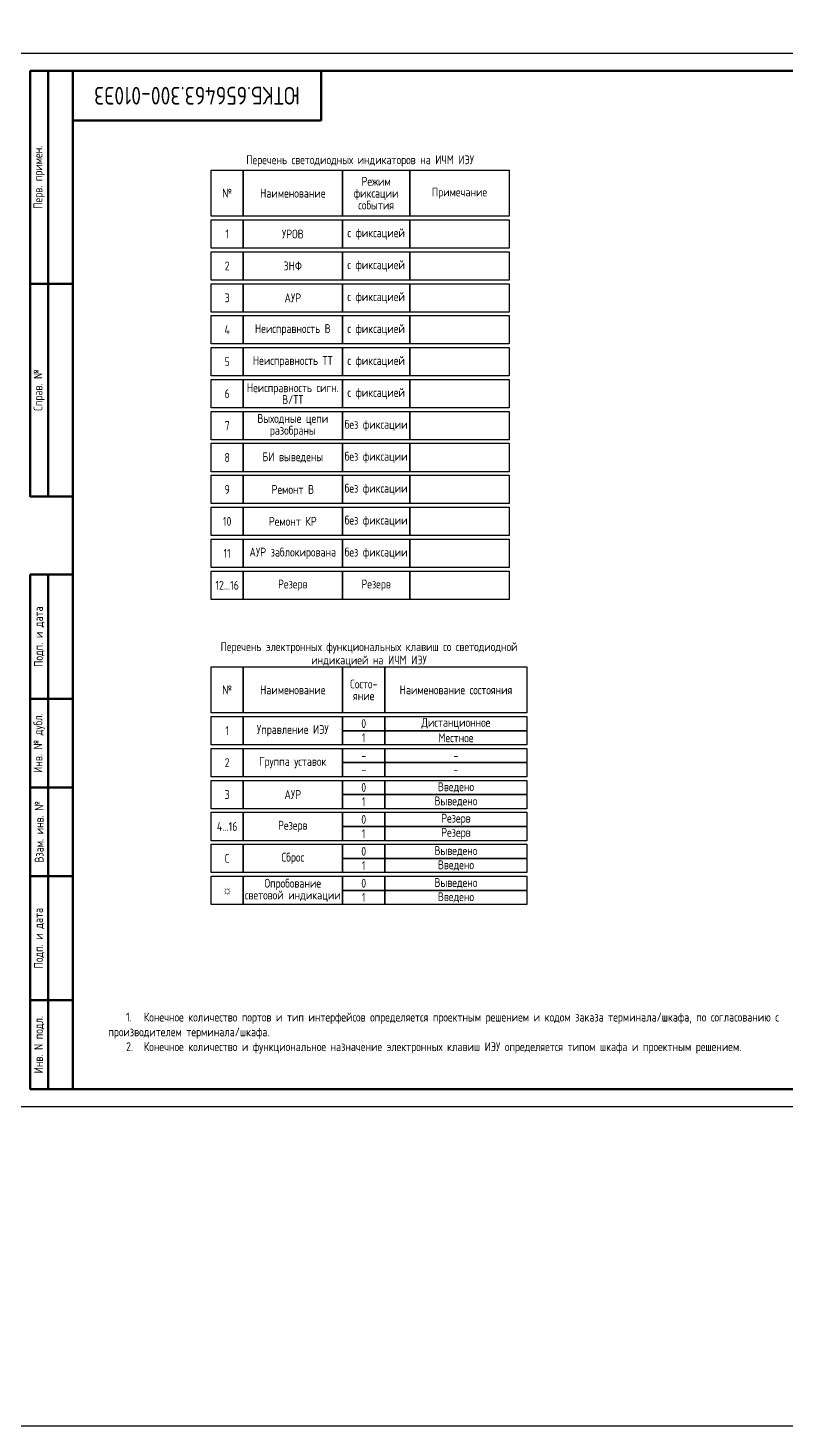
# Model space of a CAD drawing. Header units: millimetres. Extents: x -774 to 4101, y -90 to 618.
# Drawn here: x 7.3 to 221.1, y -90 to 304.1 of the extents above; entities that cross this region are included whole.
import ezdxf

# ---------------------------------------------------------------- set-up
doc = ezdxf.new("R2010")
doc.units = ezdxf.units.MM
doc.styles.add('Gost_type_A', font='GOST_A.TTF')

# ---------------------------------------------------------------- blocks, each defined once
blk = doc.blocks.new('Штамп угловой верхний')
at = {"lineweight": 50}
blk.add_lwpolyline([(0, 0), (70, 0), (70, -14), (0, -14)], close=True, dxfattribs=at)
blk = doc.blocks.new('Формат_А3')
blk.add_lwpolyline([(-420, 297), (0, 297), (0, 0), (-420, 0)], close=True)
at = {"lineweight": 50}
blk.add_lwpolyline([(-400, 292), (-5, 292), (-5, 5), (-400, 5)], close=True, dxfattribs=at)
blk = doc.blocks.new('Штамп левый верхний')
at = {"lineweight": 50}
for points in [[(-12, 0), (-7, 0), (-7, -60), (-12, -60)], [(-7, 0), (0, 0), (0, -60), (-7, -60)], [(-12, -60), (-7, -60), (-7, -120), (-12, -120)], [(-7, -60), (0, -60), (0, -120), (-7, -120)]]:
    blk.add_lwpolyline(points, close=True, dxfattribs=at)
at = {"char_height": 2.5, "width": 60, "attachment_point": 5, "rotation": 90, "style": 'Gost_type_A'}
for s, insert in [('Перв. примен.', (-9.5, -30)), ('Справ. №', (-9.5, -90))]:
    blk.add_mtext(s, dxfattribs=dict(at, insert=insert))
blk = doc.blocks.new('Штамп левый нижний')
at = {"lineweight": 50}
for points in [[(-12, 145), (-7, 145), (-7, 110), (-12, 110)], [(-7, 145), (0, 145), (0, 110), (-7, 110)], [(-12, 110), (-7, 110), (-7, 85), (-12, 85)], [(-7, 110), (0, 110), (0, 85), (-7, 85)], [(-12, 85), (-7, 85), (-7, 60), (-12, 60)], [(-7, 85), (0, 85), (0, 60), (-7, 60)], [(-12, 60), (-7, 60), (-7, 25), (-12, 25)], [(-7, 60), (0, 60), (0, 25), (-7, 25)], [(-12, 25), (-7, 25), (-7, 0), (-12, 0)], [(-7, 25), (0, 25), (0, 0), (-7, 0)]]:
    blk.add_lwpolyline(points, close=True, dxfattribs=at)
at = {"char_height": 2.5, "attachment_point": 5, "rotation": 90, "style": 'Gost_type_A'}
for s, insert, width in [('Подп. и дата', (-9.5, 127.5), 35), ('Инв. № дубл.', (-9.5, 97.5), 25), ('Взам. инв. №', (-9.5, 72.5), 25), ('Подп. и дата', (-9.5, 42.5), 35), ('Инв. N подл.', (-9.5, 12.5), 25)]:
    blk.add_mtext(s, dxfattribs=dict(at, insert=insert, width=width))

msp = doc.modelspace()

# ---------------------------------------------------------------- linework, layer by layer
at = {"color": 3}
msp.add_lwpolyline([(-774, 618), (4101, 618), (4101, -90), (-774, -90)], close=True, dxfattribs=at)
for points in [[(59, 264), (68, 264), (68, 251), (59, 251)], [(68, 264), (96, 264), (96, 251), (68, 251)], [(96, 264), (115, 264), (115, 251), (96, 251)], [(115, 264), (143, 264), (143, 251), (115, 251)], [(59, 250), (68, 250), (68, 242), (59, 242)], [(68, 250), (96, 250), (96, 242), (68, 242)], [(96, 250), (115, 250), (115, 242), (96, 242)], [(115, 250), (143, 250), (143, 242), (115, 242)], [(59, 241), (68, 241), (68, 233), (59, 233)], [(68, 241), (96, 241), (96, 233), (68, 233)], [(96, 241), (115, 241), (115, 233), (96, 233)], [(115, 241), (143, 241), (143, 233), (115, 233)], [(59, 232), (68, 232), (68, 224), (59, 224)], [(68, 232), (96, 232), (96, 224), (68, 224)], [(96, 232), (115, 232), (115, 224), (96, 224)], [(115, 232), (143, 232), (143, 224), (115, 224)], [(59, 223), (68, 223), (68, 215), (59, 215)], [(68, 223), (96, 223), (96, 215), (68, 215)], [(96, 223), (115, 223), (115, 215), (96, 215)], [(115, 223), (143, 223), (143, 215), (115, 215)], [(59, 214), (68, 214), (68, 206), (59, 206)], [(68, 214), (96, 214), (96, 206), (68, 206)], [(96, 214), (115, 214), (115, 206), (96, 206)], [(115, 214), (143, 214), (143, 206), (115, 206)], [(59, 205), (68, 205), (68, 197), (59, 197)], [(68, 205), (96, 205), (96, 197), (68, 197)], [(96, 205), (115, 205), (115, 197), (96, 197)], [(115, 205), (143, 205), (143, 197), (115, 197)], [(59, 196), (68, 196), (68, 188), (59, 188)], [(59, 196), (68, 196), (68, 188), (59, 188)], [(68, 196), (96, 196), (96, 188), (68, 188)], [(96, 196), (115, 196), (115, 188), (96, 188)], [(115, 196), (143, 196), (143, 188), (115, 188)], [(59, 187), (68, 187), (68, 179), (59, 179)], [(68, 187), (96, 187), (96, 179), (68, 179)], [(96, 187), (115, 187), (115, 179), (96, 179)], [(115, 187), (143, 187), (143, 179), (115, 179)], [(59, 178), (68, 178), (68, 170), (59, 170)], [(68, 178), (96, 178), (96, 170), (68, 170)], [(96, 178), (115, 178), (115, 170), (96, 170)], [(115, 178), (143, 178), (143, 170), (115, 170)], [(59, 169), (68, 169), (68, 161), (59, 161)], [(68, 169), (96, 169), (96, 161), (68, 161)], [(96, 169), (115, 169), (115, 161), (96, 161)], [(115, 169), (143, 169), (143, 161), (115, 161)], [(59, 160), (68, 160), (68, 152), (59, 152)], [(68, 160), (96, 160), (96, 152), (68, 152)], [(96, 160), (115, 160), (115, 152), (96, 152)], [(115, 160), (143, 160), (143, 152), (115, 152)], [(59, 151), (68, 151), (68, 143), (59, 143)], [(68, 151), (96, 151), (96, 143), (68, 143)], [(96, 151), (115, 151), (115, 143), (96, 143)], [(115, 151), (143, 151), (143, 143), (115, 143)], [(59, 124), (68, 124), (68, 111), (59, 111)], [(68, 124), (96, 124), (96, 111), (68, 111)], [(96, 124), (108, 124), (108, 111), (96, 111)], [(108, 124), (148, 124), (148, 111), (108, 111)], [(59, 110), (68, 110), (68, 102), (59, 102)], [(68, 110), (96, 110), (96, 102), (68, 102)], [(96, 110), (108, 110), (108, 106), (96, 106)], [(108, 110), (148, 110), (148, 106), (108, 106)], [(96, 106), (108, 106), (108, 102), (96, 102)], [(108, 106), (148, 106), (148, 102), (108, 102)], [(59, 101), (68, 101), (68, 93), (59, 93)], [(68, 101), (96, 101), (96, 93), (68, 93)], [(96, 101), (108, 101), (108, 97), (96, 97)], [(108, 101), (148, 101), (148, 97), (108, 97)], [(96, 97), (108, 97), (108, 93), (96, 93)], [(108, 97), (148, 97), (148, 93), (108, 93)], [(59, 92), (68, 92), (68, 84), (59, 84)], [(68, 92), (96, 92), (96, 84), (68, 84)], [(96, 92), (108, 92), (108, 88), (96, 88)], [(108, 92), (148, 92), (148, 88), (108, 88)], [(96, 88), (108, 88), (108, 84), (96, 84)], [(108, 88), (148, 88), (148, 84), (108, 84)], [(59, 83), (68, 83), (68, 75), (59, 75)], [(68, 83), (96, 83), (96, 75), (68, 75)], [(96, 83), (108, 83), (108, 79), (96, 79)], [(108, 83), (148, 83), (148, 79), (108, 79)], [(96, 79), (108, 79), (108, 75), (96, 75)], [(108, 79), (148, 79), (148, 75), (108, 75)], [(59, 74), (68, 74), (68, 66), (59, 66)], [(68, 74), (96, 74), (96, 66), (68, 66)], [(96, 74), (108, 74), (108, 70), (96, 70)], [(108, 74), (148, 74), (148, 70), (108, 70)], [(96, 70), (108, 70), (108, 66), (96, 66)], [(108, 70), (148, 70), (148, 66), (108, 66)], [(59, 65), (68, 65), (68, 57), (59, 57)], [(68, 65), (96, 65), (96, 57), (68, 57)], [(96, 65), (108, 65), (108, 61), (96, 61)], [(108, 65), (148, 65), (148, 61), (108, 61)], [(96, 61), (108, 61), (108, 57), (96, 57)], [(108, 61), (148, 61), (148, 57), (108, 57)]]:
    msp.add_lwpolyline(points, close=True)

# ---------------------------------------------------------------- block references
for name, p in [('Формат_А3', (420, 0)), ('Штамп левый верхний', (20, 292)), ('Штамп угловой верхний', (20, 292)), ('Штамп левый нижний', (20, 5))]:
    msp.add_blockref(name, p)

# ---------------------------------------------------------------- texts
at = {"insert": (55, 285), "char_height": 5, "width": 70, "attachment_point": 5, "rotation": 180, "style": 'Gost_type_A'}
msp.add_mtext('ЮТКБ.656463.300-010Э3', dxfattribs=at)
at = {"char_height": 2.5, "style": 'Gost_type_A'}
for s, insert, width, attachment_point, line_spacing_factor in [('Перечень светодиодных индикаторов на ИЧМ ИЭУ', (101, 265), 84, 8, 0.9), ('Режим\\Pфиксации события', (105.5, 257.5), 19, 5, 0.8), ('№ ', (63.5, 257.5), 9, 5, 0.8), ('Наименование ', (82, 257.5), 28, 5, 0.8), ('Примечание', (129, 257.5), 28, 5, 0.8), ('1', (63.5, 246), 9, 5, 0.8), ('УРОВ', (82, 246), 28, 5, 0.8), ('с фиксацией', (105.5, 246), 19, 5, 0.8), ('2', (63.5, 237), 9, 5, 0.8), ('ЗНФ', (82, 237), 28, 5, 0.8), ('с фиксацией', (105.5, 237), 19, 5, 0.8), ('3', (63.5, 228), 9, 5, 0.8), ('АУР', (82, 228), 28, 5, 0.8), ('с фиксацией', (105.5, 228), 19, 5, 0.8), ('4', (63.5, 219), 9, 5, 0.8), ('Неисправность В', (82, 219), 26, 5, 0.8), ('с фиксацией', (105.5, 219), 19, 5, 0.8), ('5', (63.5, 210), 9, 5, 0.8), ('Неисправность ТТ ', (82, 210), 26, 5, 0.8), ('с фиксацией', (105.5, 210), 19, 5, 0.8), ('6', (63.5, 201), 9, 5, 0.8), ('Неисправность сигн. В/ТТ ', (82, 201), 26, 5, 0.8), ('с фиксацией', (105.5, 201), 19, 5, 0.8), ('7', (63.5, 192), 9, 5, 0.8), ('Выходные цепи разобраны ', (82, 192), 26, 5, 0.8), ('без фиксации', (105.5, 192), 19, 5, 0.8), ('8', (63.5, 183), 9, 5, 0.8), ('БИ выведены ', (82, 183), 26, 5, 0.8), ('без фиксации', (105.5, 183), 19, 5, 0.8), ('9', (63.5, 174), 9, 5, 0.8), ('Ремонт В ', (82, 174), 26, 5, 0.8), ('без фиксации', (105.5, 174), 19, 5, 0.8), ('10', (63.5, 165), 9, 5, 0.8), ('Ремонт КР ', (82, 165), 26, 5, 0.8), ('без фиксации', (105.5, 165), 19, 5, 0.8), ('11', (63.5, 156), 9, 5, 0.8), ('АУР заблокирована', (82, 156), 26, 5, 0.8), ('без фиксации', (105.5, 156), 19, 5, 0.8), ('12...16', (63.5, 147), 9, 5, 0.8), ('Резерв', (82, 147), 28, 5, 0.8), ('Резерв', (105.5, 147), 19, 5, 0.8), ('Перечень электронных функциональных клавиш со светодиодной индикацией на ИЧМ ИЭУ', (103.5, 124), 89, 8, 0.9), ('№ ', (63.5, 117.5), 9, 5, 0.8), ('Наименование ', (82, 117.5), 28, 5, 0.8), ('Состо- яние', (102, 117.5), 12, 5, 0.8), ('Наименование состояния ', (128, 117.5), 40, 5, 0.8), ('1', (63.5, 106), 9, 5, 0.8), ('Управление ИЭУ', (82, 106), 28, 5, 0.8), ('0', (102, 108), 12, 5, 0.8), ('Дистанционное', (128, 108), 40, 5, 0.8), ('1', (102, 104), 12, 5, 0.8), ('Местное', (128, 104), 40, 5, 0.8), ('2', (63.5, 97), 9, 5, 0.8), ('0', (102, 90), 12, 5, 0.8), ('Введено', (128, 90), 40, 5, 0.8), ('3', (63.5, 88), 9, 5, 0.8), ('АУР', (82, 88), 28, 5, 0.8), ('1', (102, 86), 12, 5, 0.8), ('Выведено', (128, 86), 40, 5, 0.8), ('4...16', (63.5, 79), 9, 5, 0.8), ('Резерв', (82, 79), 28, 5, 0.8), ('0', (102, 81), 12, 5, 0.8), ('Резерв', (128, 81), 40, 5, 0.8), ('1', (102, 77), 12, 5, 0.8), ('Резерв', (128, 77), 40, 5, 0.8), ('C', (63.5, 70), 9, 5, 0.8), ('Сброс', (82, 70), 28, 5, 0.8), ('0', (102, 72), 12, 5, 0.8), ('Выведено', (128, 72), 40, 5, 0.8), ('1', (102, 68), 12, 5, 0.8), ('Введено', (128, 68), 40, 5, 0.8), ('Опробование световой индикации', (82, 61), 28, 5, 0.8), ('0', (102, 63), 12, 5, 0.8), ('Выведено', (128, 63), 40, 5, 0.8), ('☼', (63.5, 61), 9, 5, 0.8), ('1', (102, 59), 12, 5, 0.8), ('Введено', (128, 59), 40, 5, 0.8)]:
    msp.add_mtext(s, dxfattribs=dict(at, insert=insert, width=width, attachment_point=attachment_point, line_spacing_factor=line_spacing_factor))
at = {"color": 30, "true_color": 0xf26722, "char_height": 2.5, "attachment_point": 5, "line_spacing_factor": 0.8, "style": 'Gost_type_A'}
for s, insert, width in [('Группа уставок', (82, 97), 28), ('-', (102, 99), 12), ('-', (128, 99), 40), ('-', (102, 95), 12), ('-', (128, 95), 40)]:
    msp.add_mtext(s, dxfattribs=dict(at, insert=insert, width=width))
at = {"insert": (30, 15), "char_height": 2.5, "width": 190, "attachment_point": 7, "style": 'Gost_type_A'}
msp.add_mtext('\\A1;\\P\\P\\pxi2,t4;1.^IКонечное количество портов и тип интерфейсов определяется проектным решением и кодом заказа терминала/шкафа, по согласованию с производителем терминала/шкафа.\\P2.^IКонечное количество и функциональное назначение электронных клавиш ИЭУ определяется типом шкафа и проектным решением.', dxfattribs=at)

doc.saveas('drawing.dxf')
